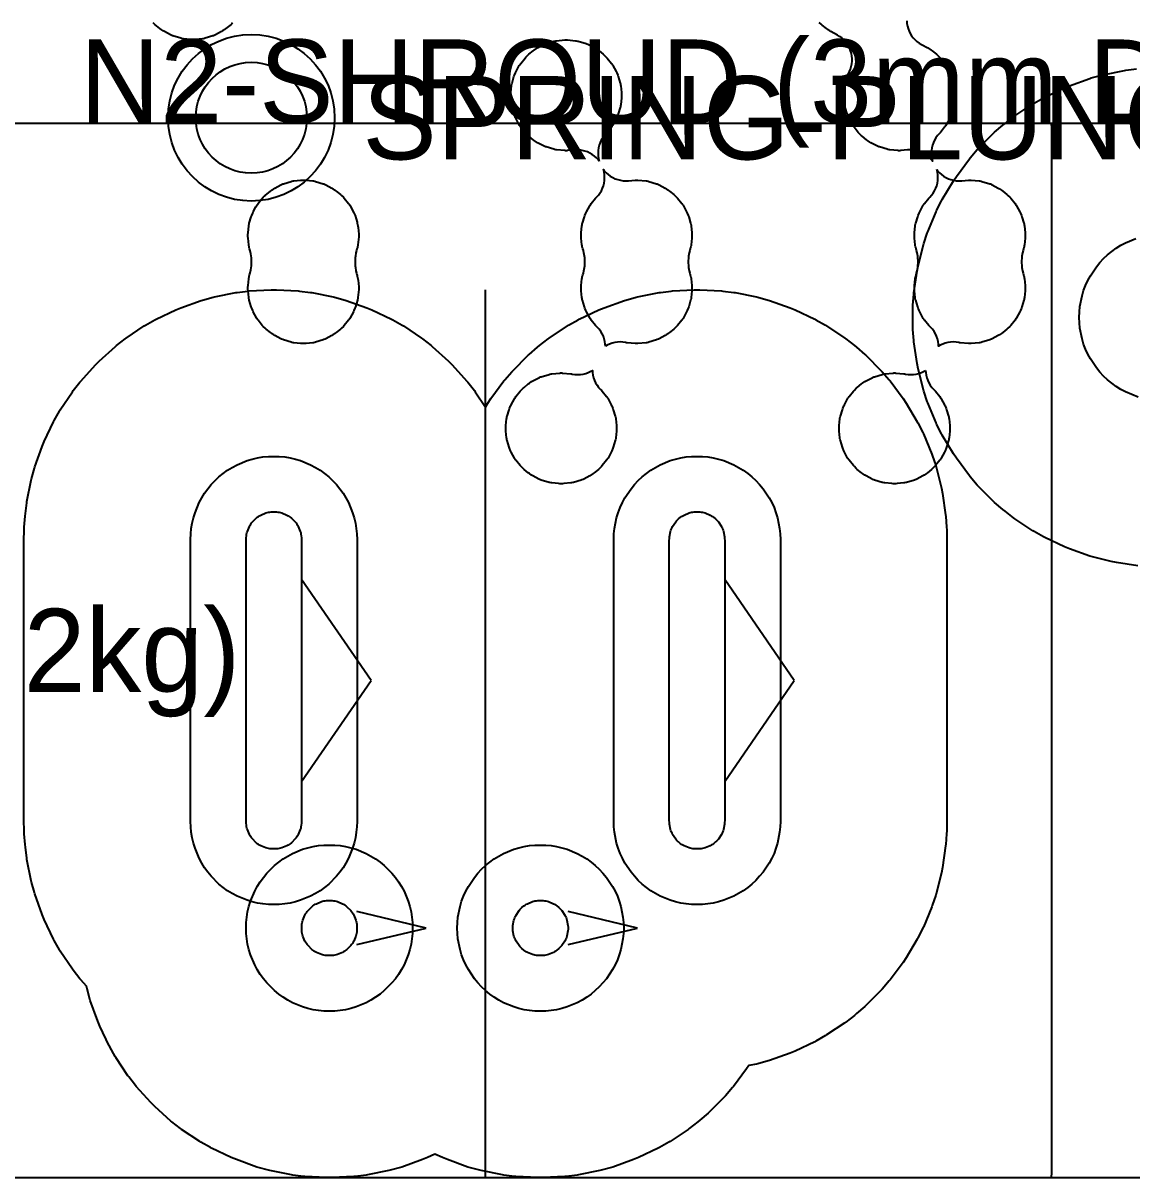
# Model space of a CAD drawing. Header units: metres. Extents: x -26 to 187, y -129 to 38.
# Drawn here: x 50.97 to 90.9, y -59 to -17.4 of the extents above; entities that cross this region are included whole.
import ezdxf

# ---------------------------------------------------------------- set-up
doc = ezdxf.new("R2010")
doc.units = ezdxf.units.M
for name, color, linetype in [('上锡区', 2, 'Continuous'), ('人机工程手柄', 3, 'Continuous'), ('导流倒角', 14, 'Continuous'), ('弹簧压针', 21, 'Continuous'), ('氮气保护', 130, 'Continuous'), ('避位区', 6, 'Continuous')]:
    doc.layers.add(name, color=color, linetype=linetype)

msp = doc.modelspace()

# ---------------------------------------------------------------- linework, layer by layer
at = {"layer": '上锡区'}
for points in [[(59, -36.049), (59.005, -35.951), (59.014, -35.854), (59.022, -35.805), (59.033, -35.758), (59.048, -35.711), (59.122, -35.531), (59.145, -35.488), (59.171, -35.446), (59.2, -35.406), (59.231, -35.369), (59.369, -35.231), (59.406, -35.2), (59.446, -35.171), (59.488, -35.145), (59.531, -35.122), (59.711, -35.048), (59.758, -35.033), (59.805, -35.022), (59.854, -35.014), (59.902, -35.01), (60.098, -35.01), (60.146, -35.014), (60.195, -35.022), (60.242, -35.033), (60.289, -35.048), (60.469, -35.122), (60.512, -35.145), (60.554, -35.171), (60.594, -35.2), (60.631, -35.231), (60.769, -35.369), (60.8, -35.406), (60.829, -35.446), (60.855, -35.488), (60.878, -35.531), (60.952, -35.711), (60.967, -35.758), (60.978, -35.805), (60.986, -35.854), (60.995, -35.951), (61, -36.049), (61, -46.111), (60.995, -46.209), (60.986, -46.306), (60.978, -46.355), (60.967, -46.402), (60.952, -46.449), (60.878, -46.629), (60.855, -46.672), (60.829, -46.714), (60.8, -46.754), (60.769, -46.791), (60.631, -46.929), (60.594, -46.96), (60.554, -46.989), (60.512, -47.015), (60.469, -47.038), (60.289, -47.112), (60.242, -47.127), (60.195, -47.138), (60.146, -47.146), (60.098, -47.15), (59.902, -47.15), (59.854, -47.146), (59.805, -47.138), (59.758, -47.127), (59.711, -47.112), (59.531, -47.038), (59.488, -47.015), (59.446, -46.989), (59.406, -46.96), (59.369, -46.929), (59.231, -46.791), (59.2, -46.754), (59.171, -46.714), (59.145, -46.672), (59.122, -46.629), (59.048, -46.449), (59.033, -46.402), (59.022, -46.355), (59.014, -46.306), (59.005, -46.209), (59, -46.111), (59, -36.049)], [(74.24, -36.049), (74.245, -35.951), (74.25, -35.903), (74.288, -35.711), (74.302, -35.664), (74.318, -35.618), (74.339, -35.574), (74.362, -35.531), (74.471, -35.368), (74.502, -35.331), (74.535, -35.295), (74.571, -35.262), (74.646, -35.2), (74.686, -35.171), (74.728, -35.145), (74.771, -35.122), (74.951, -35.048), (74.998, -35.033), (75.045, -35.022), (75.094, -35.014), (75.142, -35.01), (75.338, -35.01), (75.386, -35.014), (75.435, -35.022), (75.482, -35.033), (75.529, -35.048), (75.709, -35.122), (75.752, -35.145), (75.794, -35.171), (75.834, -35.2), (75.909, -35.262), (75.945, -35.295), (75.978, -35.331), (76.009, -35.368), (76.118, -35.531), (76.141, -35.574), (76.162, -35.618), (76.178, -35.664), (76.192, -35.711), (76.23, -35.903), (76.235, -35.951), (76.24, -36.049), (76.24, -46.111), (76.235, -46.209), (76.23, -46.257), (76.192, -46.449), (76.178, -46.496), (76.162, -46.542), (76.141, -46.586), (76.118, -46.629), (76.009, -46.792), (75.978, -46.829), (75.945, -46.865), (75.909, -46.898), (75.834, -46.96), (75.794, -46.989), (75.752, -47.015), (75.709, -47.038), (75.529, -47.112), (75.482, -47.127), (75.435, -47.138), (75.386, -47.146), (75.338, -47.15), (75.142, -47.15), (75.094, -47.146), (75.045, -47.138), (74.998, -47.127), (74.951, -47.112), (74.771, -47.038), (74.728, -47.015), (74.686, -46.989), (74.646, -46.96), (74.571, -46.898), (74.535, -46.865), (74.502, -46.829), (74.471, -46.792), (74.362, -46.629), (74.339, -46.586), (74.318, -46.542), (74.302, -46.496), (74.288, -46.449), (74.25, -46.257), (74.245, -46.209), (74.24, -46.111), (74.24, -36.049)], [(62.99, -49.902), (62.99, -50.098), (62.986, -50.146), (62.978, -50.195), (62.967, -50.242), (62.952, -50.289), (62.878, -50.469), (62.855, -50.512), (62.829, -50.554), (62.8, -50.594), (62.769, -50.631), (62.631, -50.769), (62.594, -50.8), (62.554, -50.829), (62.512, -50.855), (62.469, -50.878), (62.289, -50.952), (62.242, -50.967), (62.195, -50.978), (62.146, -50.986), (62.098, -50.99), (61.902, -50.99), (61.854, -50.986), (61.805, -50.978), (61.758, -50.967), (61.711, -50.952), (61.531, -50.878), (61.488, -50.855), (61.446, -50.829), (61.406, -50.8), (61.369, -50.769), (61.231, -50.631), (61.2, -50.594), (61.171, -50.554), (61.145, -50.512), (61.122, -50.469), (61.048, -50.289), (61.033, -50.242), (61.022, -50.195), (61.014, -50.146), (61.01, -50.098), (61.01, -49.902), (61.014, -49.854), (61.022, -49.805), (61.033, -49.758), (61.048, -49.711), (61.122, -49.531), (61.145, -49.488), (61.171, -49.446), (61.2, -49.406), (61.231, -49.369), (61.369, -49.231), (61.406, -49.2), (61.446, -49.171), (61.488, -49.145), (61.531, -49.122), (61.711, -49.048), (61.758, -49.033), (61.805, -49.022), (61.854, -49.014), (61.902, -49.01), (62.098, -49.01), (62.146, -49.014), (62.195, -49.022), (62.242, -49.033), (62.289, -49.048), (62.469, -49.122), (62.512, -49.145), (62.554, -49.171), (62.594, -49.2), (62.631, -49.231), (62.769, -49.369), (62.8, -49.406), (62.829, -49.446), (62.855, -49.488), (62.878, -49.531), (62.952, -49.711), (62.967, -49.758), (62.978, -49.805), (62.986, -49.854), (62.99, -49.902)], [(70.595, -49.951), (70.598, -50), (70.595, -50.049), (70.59, -50.097), (70.552, -50.289), (70.538, -50.336), (70.522, -50.382), (70.501, -50.426), (70.478, -50.469), (70.369, -50.632), (70.338, -50.669), (70.305, -50.705), (70.269, -50.738), (70.194, -50.8), (70.154, -50.829), (70.112, -50.855), (70.069, -50.878), (69.889, -50.952), (69.842, -50.967), (69.795, -50.978), (69.746, -50.986), (69.698, -50.99), (69.502, -50.99), (69.454, -50.986), (69.405, -50.978), (69.358, -50.967), (69.311, -50.952), (69.131, -50.878), (69.088, -50.855), (69.046, -50.829), (69.006, -50.8), (68.931, -50.738), (68.895, -50.705), (68.862, -50.669), (68.831, -50.632), (68.722, -50.469), (68.699, -50.426), (68.678, -50.382), (68.662, -50.336), (68.648, -50.289), (68.61, -50.097), (68.605, -50.049), (68.602, -50), (68.605, -49.951), (68.61, -49.903), (68.648, -49.711), (68.662, -49.664), (68.678, -49.618), (68.699, -49.574), (68.722, -49.531), (68.831, -49.368), (68.862, -49.331), (68.895, -49.295), (68.931, -49.262), (69.006, -49.2), (69.046, -49.171), (69.088, -49.145), (69.131, -49.122), (69.311, -49.048), (69.358, -49.033), (69.405, -49.022), (69.454, -49.014), (69.502, -49.01), (69.698, -49.01), (69.746, -49.014), (69.795, -49.022), (69.842, -49.033), (69.889, -49.048), (70.069, -49.122), (70.112, -49.145), (70.154, -49.171), (70.194, -49.2), (70.269, -49.262), (70.305, -49.295), (70.338, -49.331), (70.369, -49.368), (70.478, -49.531), (70.501, -49.574), (70.522, -49.618), (70.538, -49.664), (70.552, -49.711), (70.59, -49.903), (70.595, -49.951)]]:
    msp.add_lwpolyline(points, dxfattribs=at)
at = {"layer": '人机工程手柄'}
for points in [[(-16.991, -58.991), (-17, -58.804), (-17, -21.196), (-16.991, -21.009), (-16.804, -21), (87.804, -21), (87.991, -21.009), (88, -21.196), (88, -58.804), (87.991, -58.991), (87.804, -59), (-16.804, -59), (-16.991, -58.991)], [(12.009, -58.991), (12, -58.804), (12, -21.196), (12.009, -21.009), (12.196, -21), (116.804, -21), (116.991, -21.009), (117, -21.196), (117, -58.804), (116.991, -58.991), (116.804, -59), (12.196, -59), (12.009, -58.991)]]:
    msp.add_lwpolyline(points, close=True, dxfattribs=at)
at = {"layer": '导流倒角'}
for p, q in [((63.5, -41.08), (61, -37.438)), ((78.74, -41.08), (76.24, -37.438)), ((61, -44.722), (63.5, -41.08)), ((76.24, -44.722), (78.74, -41.08)), ((65.49, -50), (62.99, -49.406)), ((73.098, -50), (70.598, -49.406)), ((62.99, -50.594), (65.49, -50)), ((70.598, -50.594), (73.098, -50))]:
    msp.add_line(p, q, dxfattribs=at)
for points in [[(91.128, -30.875), (90.675, -30.688), (90.502, -30.595), (90.333, -30.494), (90.176, -30.377), (90.024, -30.253), (89.879, -30.121), (89.747, -29.976), (89.623, -29.824), (89.405, -29.498), (89.312, -29.325), (89.228, -29.148), (89.162, -28.963), (89.105, -28.776), (89.029, -28.391), (89.01, -28.196), (89, -28), (89.01, -27.804), (89.029, -27.609), (89.105, -27.224), (89.162, -27.037), (89.228, -26.852), (89.312, -26.675), (89.405, -26.502), (89.623, -26.176), (89.747, -26.024), (89.879, -25.879), (90.024, -25.747), (90.176, -25.623), (90.333, -25.506), (90.502, -25.405), (90.675, -25.312), (91.037, -25.162)], [(57, -36), (57.01, -35.804), (57.029, -35.609), (57.058, -35.415), (57.105, -35.224), (57.162, -35.037), (57.312, -34.675), (57.405, -34.502), (57.506, -34.333), (57.623, -34.176), (57.747, -34.024), (58.024, -33.747), (58.176, -33.623), (58.333, -33.506), (58.502, -33.405), (58.675, -33.312), (59.037, -33.162), (59.224, -33.105), (59.415, -33.058), (59.609, -33.029), (59.804, -33.01), (60.196, -33.01), (60.391, -33.029), (60.585, -33.058), (60.776, -33.105), (60.963, -33.162), (61.325, -33.312), (61.498, -33.405), (61.667, -33.506), (61.824, -33.623), (61.976, -33.747), (62.253, -34.024), (62.377, -34.176), (62.494, -34.333), (62.595, -34.502), (62.688, -34.675), (62.838, -35.037), (62.895, -35.224), (62.942, -35.415), (62.971, -35.609), (62.99, -35.804), (63, -36), (63, -46.16), (62.99, -46.356), (62.971, -46.551), (62.942, -46.745), (62.895, -46.936), (62.838, -47.123), (62.688, -47.485), (62.595, -47.658), (62.494, -47.827), (62.377, -47.984), (62.253, -48.136), (61.976, -48.413), (61.824, -48.537), (61.667, -48.654), (61.498, -48.755), (61.325, -48.848), (60.963, -48.998), (60.776, -49.055), (60.585, -49.102), (60.391, -49.131), (60.196, -49.15), (59.804, -49.15), (59.609, -49.131), (59.415, -49.102), (59.224, -49.055), (59.037, -48.998), (58.675, -48.848), (58.502, -48.755), (58.333, -48.654), (58.176, -48.537), (58.024, -48.413), (57.747, -48.136), (57.623, -47.984), (57.506, -47.827), (57.405, -47.658), (57.312, -47.485), (57.162, -47.123), (57.105, -46.936), (57.058, -46.745), (57.029, -46.551), (57.01, -46.356), (57, -46.16), (57, -36)], [(72.24, -36), (72.25, -35.804), (72.269, -35.609), (72.345, -35.224), (72.402, -35.037), (72.468, -34.852), (72.552, -34.675), (72.645, -34.502), (72.863, -34.176), (72.987, -34.024), (73.119, -33.879), (73.264, -33.747), (73.416, -33.623), (73.573, -33.506), (73.742, -33.405), (73.915, -33.312), (74.277, -33.162), (74.464, -33.105), (74.655, -33.058), (74.849, -33.029), (75.044, -33.01), (75.436, -33.01), (75.631, -33.029), (75.825, -33.058), (76.016, -33.105), (76.203, -33.162), (76.565, -33.312), (76.738, -33.405), (76.907, -33.506), (77.064, -33.623), (77.216, -33.747), (77.361, -33.879), (77.493, -34.024), (77.617, -34.176), (77.835, -34.502), (77.928, -34.675), (78.012, -34.852), (78.078, -35.037), (78.135, -35.224), (78.211, -35.609), (78.23, -35.804), (78.24, -36), (78.24, -46.16), (78.23, -46.356), (78.211, -46.551), (78.135, -46.936), (78.078, -47.123), (78.012, -47.308), (77.928, -47.485), (77.835, -47.658), (77.617, -47.984), (77.493, -48.136), (77.361, -48.281), (77.216, -48.413), (77.064, -48.537), (76.907, -48.654), (76.738, -48.755), (76.565, -48.848), (76.203, -48.998), (76.016, -49.055), (75.825, -49.102), (75.631, -49.131), (75.436, -49.15), (75.044, -49.15), (74.849, -49.131), (74.655, -49.102), (74.464, -49.055), (74.277, -48.998), (73.915, -48.848), (73.742, -48.755), (73.573, -48.654), (73.416, -48.537), (73.264, -48.413), (73.119, -48.281), (72.987, -48.136), (72.863, -47.984), (72.645, -47.658), (72.552, -47.485), (72.468, -47.308), (72.402, -47.123), (72.345, -46.936), (72.269, -46.551), (72.25, -46.356), (72.24, -46.16), (72.24, -36)], [(64.99, -49.804), (64.99, -50.196), (64.971, -50.391), (64.942, -50.585), (64.895, -50.776), (64.838, -50.963), (64.688, -51.325), (64.595, -51.498), (64.494, -51.667), (64.377, -51.824), (64.253, -51.976), (63.976, -52.253), (63.824, -52.377), (63.667, -52.494), (63.498, -52.595), (63.325, -52.688), (62.963, -52.838), (62.776, -52.895), (62.585, -52.942), (62.391, -52.971), (62.196, -52.99), (61.804, -52.99), (61.609, -52.971), (61.415, -52.942), (61.224, -52.895), (61.037, -52.838), (60.675, -52.688), (60.502, -52.595), (60.333, -52.494), (60.176, -52.377), (60.024, -52.253), (59.747, -51.976), (59.623, -51.824), (59.506, -51.667), (59.405, -51.498), (59.312, -51.325), (59.162, -50.963), (59.105, -50.776), (59.058, -50.585), (59.029, -50.391), (59.01, -50.196), (59.01, -49.804), (59.029, -49.609), (59.058, -49.415), (59.105, -49.224), (59.162, -49.037), (59.312, -48.675), (59.405, -48.502), (59.506, -48.333), (59.623, -48.176), (59.747, -48.024), (60.024, -47.747), (60.176, -47.623), (60.333, -47.506), (60.502, -47.405), (60.675, -47.312), (61.037, -47.162), (61.224, -47.105), (61.415, -47.058), (61.609, -47.029), (61.804, -47.01), (62.196, -47.01), (62.391, -47.029), (62.585, -47.058), (62.776, -47.105), (62.963, -47.162), (63.325, -47.312), (63.498, -47.405), (63.667, -47.506), (63.824, -47.623), (63.976, -47.747), (64.253, -48.024), (64.377, -48.176), (64.494, -48.333), (64.595, -48.502), (64.688, -48.675), (64.838, -49.037), (64.895, -49.224), (64.942, -49.415), (64.971, -49.609), (64.99, -49.804)], [(72.59, -49.804), (72.6, -50), (72.59, -50.196), (72.571, -50.391), (72.495, -50.776), (72.438, -50.963), (72.372, -51.148), (72.288, -51.325), (72.195, -51.498), (71.977, -51.824), (71.853, -51.976), (71.721, -52.121), (71.576, -52.253), (71.424, -52.377), (71.267, -52.494), (71.098, -52.595), (70.925, -52.688), (70.563, -52.838), (70.376, -52.895), (70.185, -52.942), (69.991, -52.971), (69.796, -52.99), (69.404, -52.99), (69.209, -52.971), (69.015, -52.942), (68.824, -52.895), (68.637, -52.838), (68.275, -52.688), (68.102, -52.595), (67.933, -52.494), (67.776, -52.377), (67.624, -52.253), (67.479, -52.121), (67.347, -51.976), (67.223, -51.824), (67.005, -51.498), (66.912, -51.325), (66.828, -51.148), (66.762, -50.963), (66.705, -50.776), (66.629, -50.391), (66.61, -50.196), (66.6, -50), (66.61, -49.804), (66.629, -49.609), (66.705, -49.224), (66.762, -49.037), (66.828, -48.852), (66.912, -48.675), (67.005, -48.502), (67.223, -48.176), (67.347, -48.024), (67.479, -47.879), (67.624, -47.747), (67.776, -47.623), (67.933, -47.506), (68.102, -47.405), (68.275, -47.312), (68.637, -47.162), (68.824, -47.105), (69.015, -47.058), (69.209, -47.029), (69.404, -47.01), (69.796, -47.01), (69.991, -47.029), (70.185, -47.058), (70.376, -47.105), (70.563, -47.162), (70.925, -47.312), (71.098, -47.405), (71.267, -47.506), (71.424, -47.623), (71.576, -47.747), (71.721, -47.879), (71.853, -48.024), (71.977, -48.176), (72.195, -48.502), (72.288, -48.675), (72.372, -48.852), (72.438, -49.037), (72.495, -49.224), (72.571, -49.609), (72.59, -49.804)]]:
    msp.add_lwpolyline(points, dxfattribs=at)
at = {"layer": '弹簧压针'}
for radius in [3, 2]:
    msp.add_circle((59.19, -20.81), radius, dxfattribs=at)
at = {"layer": '氮气保护'}
msp.add_line((67.62, -58.99), (67.62, -27.01), dxfattribs=at)
msp.add_lwpolyline([(91.119, -36.952), (90.342, -36.837), (90.15, -36.799), (89.389, -36.608), (88.65, -36.343), (88.469, -36.269), (87.759, -35.933), (87.717, -35.91), (87.375, -35.716), (87.333, -35.691), (86.68, -35.255), (86.641, -35.226), (86.331, -34.984), (86.256, -34.922), (85.958, -34.666), (85.958, -34.666), (85.922, -34.633), (85.367, -34.078), (85.334, -34.042), (85.078, -33.744), (85.047, -33.707), (84.579, -33.076), (84.47, -32.913), (84.067, -32.24), (84.044, -32.197), (83.867, -31.846), (83.846, -31.802), (83.546, -31.077), (83.53, -31.031), (83.406, -30.658), (83.392, -30.611), (83.201, -29.85), (83.163, -29.658), (83.048, -28.881), (83.043, -28.833), (83.014, -28.441), (83.012, -28.393), (83.012, -27.607), (83.014, -27.559), (83.043, -27.167), (83.048, -27.119), (83.163, -26.342), (83.201, -26.15), (83.392, -25.389), (83.406, -25.342), (83.53, -24.969), (83.546, -24.923), (83.846, -24.198), (83.867, -24.154), (84.044, -23.803), (84.067, -23.76), (84.47, -23.087), (84.579, -22.924), (85.047, -22.293), (85.078, -22.256), (85.334, -21.958), (85.367, -21.922), (85.922, -21.367), (85.958, -21.334), (86.256, -21.078), (86.331, -21.016), (86.641, -20.774), (86.68, -20.745), (87.333, -20.309), (87.375, -20.284), (87.717, -20.09), (87.759, -20.067), (88.469, -19.731), (88.65, -19.657), (89.389, -19.392), (89.436, -19.378), (89.814, -19.273), (89.862, -19.261), (90.632, -19.108), (90.68, -19.101), (91.07, -19.053)], dxfattribs=at)
msp.add_lwpolyline([(51.657, -32.65), (51.731, -32.469), (52.067, -31.759), (52.09, -31.717), (52.284, -31.375), (52.309, -31.333), (52.745, -30.68), (52.774, -30.641), (53.016, -30.331), (53.046, -30.294), (53.574, -29.712), (53.712, -29.574), (54.294, -29.046), (54.331, -29.016), (54.641, -28.774), (54.68, -28.745), (55.333, -28.309), (55.375, -28.284), (55.717, -28.09), (55.759, -28.067), (56.469, -27.731), (56.65, -27.657), (57.389, -27.392), (57.436, -27.378), (57.814, -27.273), (57.862, -27.261), (58.632, -27.108), (58.68, -27.101), (59.07, -27.053), (59.118, -27.048), (59.902, -27.01), (60.098, -27.01), (60.882, -27.048), (60.93, -27.053), (61.32, -27.101), (61.368, -27.108), (62.138, -27.261), (62.186, -27.273), (62.564, -27.378), (62.611, -27.392), (63.35, -27.657), (63.531, -27.731), (64.241, -28.067), (64.283, -28.09), (64.625, -28.284), (64.667, -28.309), (65.32, -28.745), (65.359, -28.774), (65.669, -29.016), (65.706, -29.046), (66.288, -29.574), (66.426, -29.712), (66.954, -30.294), (66.984, -30.331), (67.226, -30.641), (67.255, -30.68), (67.624, -31.232), (67.71, -31.087), (67.819, -30.924), (68.287, -30.293), (68.318, -30.256), (68.574, -29.958), (68.607, -29.922), (69.162, -29.367), (69.198, -29.334), (69.496, -29.078), (69.571, -29.016), (69.881, -28.774), (69.92, -28.745), (70.573, -28.309), (70.615, -28.284), (70.957, -28.09), (70.999, -28.067), (71.709, -27.731), (71.89, -27.657), (72.629, -27.392), (72.676, -27.378), (73.054, -27.273), (73.102, -27.261), (73.872, -27.108), (73.92, -27.101), (74.31, -27.053), (74.358, -27.048), (75.142, -27.01), (75.338, -27.01), (76.122, -27.048), (76.17, -27.053), (76.56, -27.101), (76.608, -27.108), (77.378, -27.261), (77.426, -27.273), (77.804, -27.378), (77.851, -27.392), (78.59, -27.657), (78.771, -27.731), (79.481, -28.067), (79.523, -28.09), (79.865, -28.284), (79.907, -28.309), (80.56, -28.745), (80.599, -28.774), (80.909, -29.016), (80.984, -29.078), (81.282, -29.334), (81.318, -29.367), (81.873, -29.922), (81.906, -29.958), (82.162, -30.256), (82.193, -30.293), (82.661, -30.924), (82.77, -31.087), (83.173, -31.76), (83.196, -31.803), (83.373, -32.154), (83.394, -32.198), (83.694, -32.923), (83.71, -32.969), (83.834, -33.342), (83.848, -33.389), (84.039, -34.15), (84.077, -34.342), (84.192, -35.119), (84.197, -35.167), (84.226, -35.559), (84.23, -35.657), (84.24, -36.049), (84.24, -46.111), (84.23, -46.503), (84.226, -46.601), (84.197, -46.993), (84.192, -47.041), (84.077, -47.818), (84.039, -48.01), (83.848, -48.771), (83.834, -48.818), (83.71, -49.191), (83.694, -49.237), (83.394, -49.962), (83.373, -50.006), (83.196, -50.357), (83.173, -50.4), (82.77, -51.073), (82.661, -51.236), (82.193, -51.867), (82.162, -51.904), (81.906, -52.202), (81.873, -52.238), (81.318, -52.793), (81.282, -52.826), (80.984, -53.082), (80.909, -53.144), (80.599, -53.386), (80.56, -53.415), (79.907, -53.851), (79.865, -53.876), (79.523, -54.07), (79.481, -54.093), (78.771, -54.429), (78.59, -54.503), (77.851, -54.768), (77.804, -54.782), (77.426, -54.887), (77.378, -54.899), (77.103, -54.954), (77.021, -55.076), (76.553, -55.707), (76.522, -55.744), (76.266, -56.042), (76.233, -56.078), (75.678, -56.633), (75.642, -56.666), (75.344, -56.922), (75.269, -56.984), (74.959, -57.226), (74.92, -57.255), (74.267, -57.691), (74.225, -57.716), (73.883, -57.91), (73.841, -57.933), (73.131, -58.269), (72.95, -58.343), (72.211, -58.608), (72.164, -58.622), (71.786, -58.727), (71.738, -58.739), (70.968, -58.892), (70.92, -58.899), (70.53, -58.947), (70.482, -58.952), (69.698, -58.99), (69.502, -58.99), (68.718, -58.952), (68.67, -58.947), (68.28, -58.899), (68.232, -58.892), (67.462, -58.739), (67.414, -58.727), (67.036, -58.622), (66.989, -58.608), (66.25, -58.343), (66.069, -58.269), (65.8, -58.141), (65.531, -58.269), (65.35, -58.343), (64.611, -58.608), (64.564, -58.622), (64.186, -58.727), (64.138, -58.739), (63.368, -58.892), (63.32, -58.899), (62.93, -58.947), (62.882, -58.952), (62.098, -58.99), (61.902, -58.99), (61.118, -58.952), (61.07, -58.947), (60.68, -58.899), (60.632, -58.892), (59.862, -58.739), (59.814, -58.727), (59.436, -58.622), (59.389, -58.608), (58.65, -58.343), (58.469, -58.269), (57.759, -57.933), (57.717, -57.91), (57.375, -57.716), (57.333, -57.691), (56.68, -57.255), (56.641, -57.226), (56.331, -56.984), (56.294, -56.954), (55.712, -56.426), (55.574, -56.288), (55.046, -55.706), (55.016, -55.669), (54.774, -55.359), (54.745, -55.32), (54.309, -54.667), (54.284, -54.625), (54.09, -54.283), (54.067, -54.241), (53.731, -53.531), (53.657, -53.35), (53.392, -52.611), (53.378, -52.564), (53.273, -52.186), (53.261, -52.138), (53.252, -52.093), (53.046, -51.866), (53.016, -51.829), (52.774, -51.519), (52.745, -51.48), (52.309, -50.827), (52.284, -50.785), (52.09, -50.443), (52.067, -50.401), (51.731, -49.691), (51.657, -49.51), (51.392, -48.771), (51.378, -48.724), (51.273, -48.346), (51.261, -48.298), (51.108, -47.528), (51.101, -47.48), (51.053, -47.09), (51.043, -46.993), (51.014, -46.601), (51.01, -46.503), (51, -46.111), (51, -36.049), (51.01, -35.657), (51.014, -35.559), (51.043, -35.167), (51.053, -35.07), (51.101, -34.68), (51.108, -34.632), (51.261, -33.862), (51.273, -33.814), (51.378, -33.436), (51.392, -33.389), (51.657, -32.65)], close=True, dxfattribs=at)
at = {"layer": '避位区'}
for points in [[(58.517, -17.395), (58.482, -17.429), (58.464, -17.445), (58.275, -17.601), (58.235, -17.63), (58.154, -17.684), (58.112, -17.709), (57.896, -17.825), (57.874, -17.836), (57.829, -17.854), (57.806, -17.862), (57.525, -17.947), (57.501, -17.954), (57.453, -17.963), (57.429, -17.966), (57.185, -17.99), (57.136, -17.993), (57.039, -17.993), (56.99, -17.99), (56.746, -17.966), (56.722, -17.963), (56.674, -17.954), (56.65, -17.947), (56.369, -17.862), (56.346, -17.854), (56.301, -17.836), (56.279, -17.825), (56.063, -17.709), (56.021, -17.684), (55.94, -17.63), (55.9, -17.601), (55.711, -17.445), (55.693, -17.429), (55.658, -17.395)], [(82.791, -17.319), (82.798, -17.414), (82.815, -17.508), (82.841, -17.599), (82.875, -17.688), (82.917, -17.773), (82.967, -17.854), (83.025, -17.93), (83.09, -17.999), (83.161, -18.063), (83.237, -18.119), (83.319, -18.168), (83.55, -18.291), (83.592, -18.316), (83.673, -18.37), (83.712, -18.399), (83.863, -18.523), (83.9, -18.556), (83.969, -18.625), (84.002, -18.662), (84.157, -18.851), (84.172, -18.87), (84.199, -18.911), (84.211, -18.932), (84.326, -19.148), (84.347, -19.192), (84.385, -19.282), (84.401, -19.329), (84.472, -19.563), (84.479, -19.586), (84.488, -19.634), (84.491, -19.659), (84.515, -19.902), (84.518, -19.951), (84.518, -20.049), (84.515, -20.098), (84.491, -20.341), (84.488, -20.366), (84.479, -20.414), (84.472, -20.437), (84.401, -20.671), (84.385, -20.718), (84.347, -20.808), (84.326, -20.852), (84.211, -21.068), (84.199, -21.089), (84.172, -21.13), (84.157, -21.149), (84.002, -21.338), (83.969, -21.375), (83.967, -21.376), (83.901, -21.449), (83.843, -21.528), (83.792, -21.612), (83.75, -21.701), (83.717, -21.793), (83.693, -21.888), (83.679, -21.985), (83.674, -22.083), (83.679, -22.181), (83.693, -22.279), (83.717, -22.373), (83.687, -22.332), (83.621, -22.259), (83.548, -22.194), (83.469, -22.135), (83.385, -22.085), (83.296, -22.043), (83.204, -22.01), (83.109, -21.986), (83.012, -21.971), (82.913, -21.967), (82.815, -21.971), (82.574, -21.995), (82.549, -21.997), (82.501, -21.997), (82.476, -21.995), (82.184, -21.966), (82.159, -21.963), (82.111, -21.954), (82.088, -21.947), (81.807, -21.862), (81.783, -21.854), (81.738, -21.836), (81.716, -21.825), (81.5, -21.709), (81.458, -21.684), (81.377, -21.63), (81.338, -21.601), (81.187, -21.477), (81.15, -21.444), (81.081, -21.375), (81.048, -21.338), (80.893, -21.149), (80.878, -21.13), (80.851, -21.089), (80.839, -21.068), (80.724, -20.852), (80.703, -20.808), (80.665, -20.718), (80.649, -20.671), (80.578, -20.437), (80.571, -20.414), (80.562, -20.366), (80.559, -20.341), (80.535, -20.098), (80.532, -20.049), (80.532, -19.951), (80.535, -19.902), (80.559, -19.659), (80.562, -19.634), (80.571, -19.586), (80.578, -19.563), (80.649, -19.329), (80.665, -19.282), (80.703, -19.192), (80.726, -19.142), (80.763, -19.054), (80.791, -18.963), (80.81, -18.87), (80.821, -18.776), (80.822, -18.681), (80.814, -18.586), (80.797, -18.492), (80.772, -18.401), (80.738, -18.312), (80.695, -18.227), (80.645, -18.146), (80.587, -18.07), (80.523, -18.001), (80.452, -17.937), (80.375, -17.881), (80.293, -17.832), (80.063, -17.709), (80.021, -17.684), (79.94, -17.63), (79.9, -17.601), (79.749, -17.477), (79.713, -17.444), (79.644, -17.375)], [(71.717, -22.373), (71.687, -22.332), (71.621, -22.259), (71.548, -22.194), (71.469, -22.135), (71.385, -22.085), (71.296, -22.043), (71.204, -22.01), (71.109, -21.986), (71.012, -21.971), (70.913, -21.967), (70.815, -21.971), (70.574, -21.995), (70.549, -21.997), (70.501, -21.997), (70.476, -21.995), (70.184, -21.966), (70.159, -21.963), (70.111, -21.954), (70.088, -21.947), (69.807, -21.862), (69.783, -21.854), (69.738, -21.836), (69.716, -21.825), (69.5, -21.709), (69.458, -21.684), (69.377, -21.63), (69.338, -21.601), (69.187, -21.477), (69.15, -21.444), (69.081, -21.375), (69.048, -21.338), (68.893, -21.149), (68.878, -21.13), (68.851, -21.089), (68.839, -21.068), (68.724, -20.852), (68.703, -20.808), (68.665, -20.718), (68.649, -20.671), (68.578, -20.437), (68.571, -20.414), (68.562, -20.366), (68.559, -20.341), (68.535, -20.098), (68.532, -20.049), (68.532, -19.951), (68.535, -19.902), (68.559, -19.659), (68.562, -19.634), (68.571, -19.586), (68.578, -19.563), (68.649, -19.329), (68.665, -19.282), (68.703, -19.192), (68.724, -19.148), (68.839, -18.932), (68.851, -18.911), (68.878, -18.87), (68.893, -18.851), (69.048, -18.662), (69.081, -18.625), (69.15, -18.556), (69.187, -18.523), (69.338, -18.399), (69.377, -18.37), (69.458, -18.316), (69.5, -18.291), (69.716, -18.175), (69.738, -18.164), (69.783, -18.146), (69.807, -18.138), (70.088, -18.053), (70.111, -18.046), (70.159, -18.037), (70.184, -18.034), (70.476, -18.005), (70.501, -18.003), (70.549, -18.003), (70.574, -18.005), (70.866, -18.034), (70.891, -18.037), (70.939, -18.046), (70.962, -18.053), (71.243, -18.138), (71.267, -18.146), (71.312, -18.164), (71.334, -18.175), (71.55, -18.291), (71.592, -18.316), (71.673, -18.37), (71.712, -18.399), (71.863, -18.523), (71.9, -18.556), (71.969, -18.625), (72.002, -18.662), (72.157, -18.851), (72.172, -18.87), (72.199, -18.911), (72.211, -18.932), (72.326, -19.148), (72.347, -19.192), (72.385, -19.282), (72.401, -19.329), (72.472, -19.563), (72.479, -19.586), (72.488, -19.634), (72.491, -19.659), (72.515, -19.902), (72.518, -19.951), (72.518, -20.049), (72.515, -20.098), (72.491, -20.341), (72.488, -20.366), (72.479, -20.414), (72.472, -20.437), (72.401, -20.671), (72.385, -20.718), (72.347, -20.808), (72.326, -20.852), (72.211, -21.068), (72.199, -21.089), (72.172, -21.13), (72.157, -21.149), (72.002, -21.338), (71.969, -21.375), (71.967, -21.376), (71.901, -21.449), (71.843, -21.528), (71.792, -21.612), (71.75, -21.701), (71.717, -21.793), (71.693, -21.888), (71.679, -21.985), (71.674, -22.083), (71.679, -22.181), (71.693, -22.279), (71.717, -22.373)], [(71.941, -29.041), (71.937, -28.964), (71.923, -28.867), (71.899, -28.772), (71.866, -28.679), (71.824, -28.591), (71.774, -28.507), (71.715, -28.428), (71.649, -28.355), (71.619, -28.325), (71.586, -28.288), (71.431, -28.099), (71.416, -28.08), (71.388, -28.039), (71.376, -28.018), (71.261, -27.802), (71.24, -27.758), (71.203, -27.668), (71.186, -27.621), (71.115, -27.387), (71.109, -27.364), (71.099, -27.316), (71.096, -27.291), (71.072, -27.048), (71.07, -26.999), (71.07, -26.901), (71.072, -26.852), (71.096, -26.609), (71.099, -26.584), (71.109, -26.536), (71.115, -26.513), (71.13, -26.464), (71.146, -26.407), (71.166, -26.321), (71.187, -26.205), (71.194, -26.147), (71.201, -26.029), (71.201, -25.971), (71.194, -25.853), (71.187, -25.795), (71.166, -25.679), (71.146, -25.593), (71.13, -25.536), (71.115, -25.487), (71.109, -25.464), (71.099, -25.416), (71.096, -25.391), (71.072, -25.148), (71.07, -25.099), (71.07, -25.001), (71.072, -24.952), (71.096, -24.709), (71.099, -24.684), (71.109, -24.636), (71.115, -24.613), (71.186, -24.379), (71.203, -24.332), (71.24, -24.242), (71.261, -24.198), (71.376, -23.982), (71.388, -23.961), (71.416, -23.92), (71.431, -23.901), (71.586, -23.712), (71.619, -23.675), (71.621, -23.674), (71.687, -23.601), (71.745, -23.522), (71.795, -23.438), (71.837, -23.349), (71.87, -23.257), (71.894, -23.162), (71.909, -23.065), (71.913, -22.967), (71.909, -22.869), (71.894, -22.771), (71.871, -22.677), (71.901, -22.718), (71.967, -22.791), (72.04, -22.856), (72.118, -22.915), (72.203, -22.965), (72.291, -23.007), (72.384, -23.04), (72.479, -23.064), (72.576, -23.079), (72.674, -23.083), (72.772, -23.079), (73.014, -23.055), (73.038, -23.053), (73.087, -23.053), (73.111, -23.055), (73.404, -23.084), (73.428, -23.087), (73.476, -23.096), (73.5, -23.103), (73.781, -23.188), (73.804, -23.196), (73.849, -23.214), (73.871, -23.225), (74.087, -23.341), (74.129, -23.366), (74.21, -23.42), (74.25, -23.449), (74.401, -23.573), (74.437, -23.606), (74.506, -23.675), (74.539, -23.712), (74.694, -23.901), (74.709, -23.92), (74.737, -23.961), (74.749, -23.982), (74.864, -24.198), (74.885, -24.242), (74.922, -24.332), (74.939, -24.379), (75.01, -24.613), (75.016, -24.636), (75.026, -24.684), (75.029, -24.709), (75.053, -24.952), (75.055, -25.001), (75.055, -25.099), (75.053, -25.148), (75.029, -25.391), (75.026, -25.416), (75.016, -25.464), (75.01, -25.487), (74.995, -25.536), (74.979, -25.593), (74.959, -25.679), (74.938, -25.795), (74.931, -25.853), (74.924, -25.971), (74.924, -26.029), (74.931, -26.147), (74.938, -26.205), (74.959, -26.321), (74.979, -26.407), (74.995, -26.464), (75.01, -26.513), (75.016, -26.536), (75.026, -26.584), (75.029, -26.609), (75.053, -26.852), (75.055, -26.901), (75.055, -26.999), (75.053, -27.048), (75.029, -27.291), (75.026, -27.316), (75.016, -27.364), (75.01, -27.387), (74.939, -27.621), (74.922, -27.668), (74.885, -27.758), (74.864, -27.802), (74.749, -28.018), (74.737, -28.039), (74.709, -28.08), (74.694, -28.099), (74.539, -28.288), (74.506, -28.325), (74.437, -28.394), (74.401, -28.427), (74.25, -28.551), (74.21, -28.58), (74.129, -28.634), (74.087, -28.659), (73.871, -28.775), (73.849, -28.786), (73.804, -28.804), (73.781, -28.812), (73.5, -28.897), (73.476, -28.904), (73.428, -28.913), (73.404, -28.916), (73.111, -28.945), (73.087, -28.947), (73.038, -28.947), (73.014, -28.945), (72.721, -28.916), (72.697, -28.913), (72.665, -28.907), (72.568, -28.893), (72.47, -28.888), (72.372, -28.893), (72.275, -28.907), (72.18, -28.931), (72.088, -28.964), (71.999, -29.006), (71.941, -29.041)], [(83.871, -22.677), (83.901, -22.718), (83.967, -22.791), (84.04, -22.856), (84.118, -22.915), (84.203, -22.965), (84.291, -23.007), (84.384, -23.04), (84.479, -23.064), (84.576, -23.079), (84.674, -23.083), (84.772, -23.079), (85.014, -23.055), (85.038, -23.053), (85.087, -23.053), (85.111, -23.055), (85.404, -23.084), (85.428, -23.087), (85.476, -23.096), (85.5, -23.103), (85.781, -23.188), (85.804, -23.196), (85.849, -23.214), (85.871, -23.225), (86.087, -23.341), (86.129, -23.366), (86.21, -23.42), (86.25, -23.449), (86.401, -23.573), (86.437, -23.606), (86.506, -23.675), (86.539, -23.712), (86.694, -23.901), (86.709, -23.92), (86.737, -23.961), (86.749, -23.982), (86.864, -24.198), (86.885, -24.242), (86.922, -24.332), (86.939, -24.379), (87.01, -24.613), (87.016, -24.636), (87.026, -24.684), (87.029, -24.709), (87.053, -24.952), (87.055, -25.001), (87.055, -25.099), (87.053, -25.148), (87.029, -25.391), (87.026, -25.416), (87.016, -25.464), (87.01, -25.487), (86.995, -25.536), (86.979, -25.593), (86.959, -25.679), (86.938, -25.795), (86.931, -25.853), (86.924, -25.971), (86.924, -26.029), (86.931, -26.147), (86.938, -26.205), (86.959, -26.321), (86.979, -26.407), (86.995, -26.464), (87.01, -26.513), (87.016, -26.536), (87.026, -26.584), (87.029, -26.609), (87.053, -26.852), (87.055, -26.901), (87.055, -26.999), (87.053, -27.048), (87.029, -27.291), (87.026, -27.316), (87.016, -27.364), (87.01, -27.387), (86.939, -27.621), (86.922, -27.668), (86.885, -27.758), (86.864, -27.802), (86.749, -28.018), (86.737, -28.039), (86.709, -28.08), (86.694, -28.099), (86.539, -28.288), (86.506, -28.325), (86.437, -28.394), (86.401, -28.427), (86.25, -28.551), (86.21, -28.58), (86.129, -28.634), (86.087, -28.659), (85.871, -28.775), (85.849, -28.786), (85.804, -28.804), (85.781, -28.812), (85.5, -28.897), (85.476, -28.904), (85.428, -28.913), (85.404, -28.916), (85.111, -28.945), (85.087, -28.947), (85.038, -28.947), (85.014, -28.945), (84.721, -28.916), (84.697, -28.913), (84.665, -28.907), (84.568, -28.893), (84.47, -28.888), (84.372, -28.893), (84.275, -28.907), (84.18, -28.931), (84.088, -28.964), (83.999, -29.006), (83.941, -29.041), (83.937, -28.964), (83.923, -28.867), (83.899, -28.772), (83.866, -28.679), (83.824, -28.591), (83.774, -28.507), (83.715, -28.428), (83.649, -28.355), (83.619, -28.325), (83.586, -28.288), (83.431, -28.099), (83.416, -28.08), (83.388, -28.039), (83.376, -28.018), (83.261, -27.802), (83.24, -27.758), (83.203, -27.668), (83.186, -27.621), (83.115, -27.387), (83.109, -27.364), (83.099, -27.316), (83.096, -27.291), (83.072, -27.048), (83.07, -26.999), (83.07, -26.901), (83.072, -26.852), (83.096, -26.609), (83.099, -26.584), (83.109, -26.536), (83.115, -26.513), (83.13, -26.464), (83.146, -26.407), (83.166, -26.321), (83.187, -26.205), (83.194, -26.147), (83.201, -26.029), (83.201, -25.971), (83.194, -25.853), (83.187, -25.795), (83.166, -25.679), (83.146, -25.593), (83.13, -25.536), (83.115, -25.487), (83.109, -25.464), (83.099, -25.416), (83.096, -25.391), (83.072, -25.148), (83.07, -25.099), (83.07, -25.001), (83.072, -24.952), (83.096, -24.709), (83.099, -24.684), (83.109, -24.636), (83.115, -24.613), (83.186, -24.379), (83.203, -24.332), (83.24, -24.242), (83.261, -24.198), (83.376, -23.982), (83.388, -23.961), (83.416, -23.92), (83.431, -23.901), (83.586, -23.712), (83.619, -23.675), (83.621, -23.674), (83.687, -23.601), (83.745, -23.522), (83.795, -23.438), (83.837, -23.349), (83.87, -23.257), (83.894, -23.162), (83.909, -23.065), (83.913, -22.967), (83.909, -22.869), (83.894, -22.771), (83.871, -22.677)], [(59.099, -27.316), (59.096, -27.291), (59.072, -27.048), (59.07, -26.999), (59.07, -26.901), (59.072, -26.852), (59.096, -26.609), (59.099, -26.584), (59.109, -26.536), (59.115, -26.513), (59.128, -26.471), (59.147, -26.399), (59.171, -26.292), (59.192, -26.147), (59.198, -26.074), (59.201, -26), (59.198, -25.926), (59.192, -25.853), (59.171, -25.708), (59.147, -25.601), (59.128, -25.529), (59.115, -25.487), (59.109, -25.464), (59.099, -25.416), (59.096, -25.391), (59.072, -25.148), (59.07, -25.099), (59.07, -25.001), (59.072, -24.952), (59.096, -24.709), (59.099, -24.684), (59.109, -24.636), (59.115, -24.613), (59.186, -24.379), (59.203, -24.332), (59.24, -24.242), (59.261, -24.198), (59.353, -24.025), (59.378, -23.983), (59.433, -23.902), (59.462, -23.863), (59.617, -23.674), (59.633, -23.655), (59.668, -23.621), (59.686, -23.605), (59.875, -23.449), (59.915, -23.42), (59.996, -23.366), (60.038, -23.341), (60.254, -23.225), (60.276, -23.214), (60.321, -23.196), (60.344, -23.188), (60.625, -23.103), (60.649, -23.096), (60.697, -23.087), (60.721, -23.084), (60.965, -23.06), (61.014, -23.057), (61.111, -23.057), (61.16, -23.06), (61.404, -23.084), (61.428, -23.087), (61.476, -23.096), (61.5, -23.103), (61.781, -23.188), (61.804, -23.196), (61.849, -23.214), (61.871, -23.225), (62.087, -23.341), (62.129, -23.366), (62.21, -23.42), (62.25, -23.449), (62.401, -23.573), (62.437, -23.606), (62.506, -23.675), (62.539, -23.712), (62.694, -23.901), (62.709, -23.92), (62.737, -23.961), (62.749, -23.982), (62.887, -24.241), (62.898, -24.263), (62.917, -24.308), (62.925, -24.332), (62.996, -24.566), (63.007, -24.613), (63.027, -24.709), (63.034, -24.758), (63.058, -25.001), (63.059, -25.026), (63.059, -25.074), (63.058, -25.099), (63.029, -25.391), (63.026, -25.416), (63.016, -25.464), (63.01, -25.487), (62.995, -25.536), (62.979, -25.593), (62.959, -25.679), (62.938, -25.795), (62.931, -25.853), (62.924, -25.971), (62.924, -26.029), (62.931, -26.147), (62.938, -26.205), (62.959, -26.321), (62.979, -26.407), (62.995, -26.464), (62.996, -26.466), (63.007, -26.513), (63.027, -26.609), (63.034, -26.658), (63.058, -26.901), (63.059, -26.926), (63.059, -26.974), (63.058, -26.999), (63.029, -27.291), (63.026, -27.316), (63.016, -27.364), (63.01, -27.387), (62.939, -27.621), (62.922, -27.668), (62.885, -27.758), (62.864, -27.802), (62.749, -28.018), (62.737, -28.039), (62.709, -28.08), (62.694, -28.099), (62.539, -28.288), (62.506, -28.325), (62.437, -28.394), (62.401, -28.427), (62.25, -28.551), (62.21, -28.58), (62.129, -28.634), (62.087, -28.659), (61.871, -28.775), (61.849, -28.786), (61.804, -28.804), (61.781, -28.812), (61.5, -28.897), (61.476, -28.904), (61.428, -28.913), (61.404, -28.916), (61.16, -28.94), (61.111, -28.943), (61.014, -28.943), (60.965, -28.94), (60.721, -28.916), (60.697, -28.913), (60.649, -28.904), (60.625, -28.897), (60.344, -28.812), (60.321, -28.804), (60.276, -28.786), (60.254, -28.775), (60.038, -28.659), (59.996, -28.634), (59.915, -28.58), (59.875, -28.551), (59.724, -28.427), (59.688, -28.394), (59.619, -28.325), (59.586, -28.288), (59.431, -28.099), (59.416, -28.08), (59.388, -28.039), (59.376, -28.018), (59.261, -27.802), (59.24, -27.758), (59.203, -27.668), (59.186, -27.621), (59.115, -27.387), (59.109, -27.364), (59.099, -27.316)], [(68.387, -32.366), (68.384, -32.341), (68.36, -32.098), (68.357, -32.049), (68.357, -31.951), (68.36, -31.902), (68.384, -31.659), (68.387, -31.634), (68.396, -31.586), (68.403, -31.563), (68.474, -31.329), (68.49, -31.282), (68.528, -31.192), (68.549, -31.148), (68.664, -30.932), (68.676, -30.911), (68.703, -30.87), (68.718, -30.851), (68.873, -30.662), (68.906, -30.625), (68.975, -30.556), (69.012, -30.523), (69.163, -30.399), (69.202, -30.37), (69.283, -30.316), (69.325, -30.291), (69.541, -30.175), (69.563, -30.164), (69.608, -30.146), (69.632, -30.138), (69.913, -30.053), (69.936, -30.046), (69.984, -30.037), (70.009, -30.034), (70.301, -30.005), (70.326, -30.003), (70.374, -30.003), (70.399, -30.005), (70.691, -30.034), (70.716, -30.037), (70.747, -30.043), (70.844, -30.057), (70.942, -30.062), (71.04, -30.057), (71.137, -30.043), (71.232, -30.019), (71.325, -29.986), (71.414, -29.944), (71.471, -29.909), (71.475, -29.986), (71.49, -30.083), (71.513, -30.178), (71.546, -30.271), (71.588, -30.359), (71.639, -30.443), (71.697, -30.522), (71.763, -30.595), (71.794, -30.625), (71.827, -30.662), (71.982, -30.851), (71.997, -30.87), (72.024, -30.911), (72.036, -30.932), (72.151, -31.148), (72.172, -31.192), (72.21, -31.282), (72.226, -31.329), (72.297, -31.563), (72.304, -31.586), (72.313, -31.634), (72.316, -31.659), (72.34, -31.902), (72.343, -31.951), (72.343, -32.049), (72.34, -32.098), (72.316, -32.341), (72.313, -32.366), (72.304, -32.414), (72.297, -32.437), (72.226, -32.671), (72.21, -32.718), (72.172, -32.808), (72.151, -32.852), (72.036, -33.068), (72.024, -33.089), (71.997, -33.13), (71.982, -33.149), (71.827, -33.338), (71.794, -33.375), (71.725, -33.444), (71.688, -33.477), (71.537, -33.601), (71.498, -33.63), (71.417, -33.684), (71.375, -33.709), (71.159, -33.825), (71.137, -33.836), (71.092, -33.854), (71.068, -33.862), (70.787, -33.947), (70.764, -33.954), (70.716, -33.963), (70.691, -33.966), (70.448, -33.99), (70.399, -33.993), (70.301, -33.993), (70.252, -33.99), (70.009, -33.966), (69.984, -33.963), (69.936, -33.954), (69.913, -33.947), (69.632, -33.862), (69.608, -33.854), (69.563, -33.836), (69.541, -33.825), (69.325, -33.709), (69.283, -33.684), (69.202, -33.63), (69.163, -33.601), (69.012, -33.477), (68.975, -33.444), (68.906, -33.375), (68.873, -33.338), (68.718, -33.149), (68.703, -33.13), (68.676, -33.089), (68.664, -33.068), (68.549, -32.852), (68.528, -32.808), (68.49, -32.718), (68.474, -32.671), (68.403, -32.437), (68.396, -32.414), (68.387, -32.366)], [(83.471, -29.909), (83.475, -29.986), (83.49, -30.083), (83.513, -30.178), (83.546, -30.271), (83.588, -30.359), (83.639, -30.443), (83.697, -30.522), (83.763, -30.595), (83.794, -30.625), (83.827, -30.662), (83.982, -30.851), (83.997, -30.87), (84.024, -30.911), (84.036, -30.932), (84.151, -31.148), (84.172, -31.192), (84.21, -31.282), (84.226, -31.329), (84.297, -31.563), (84.304, -31.586), (84.313, -31.634), (84.316, -31.659), (84.34, -31.902), (84.343, -31.951), (84.343, -32.049), (84.34, -32.098), (84.316, -32.341), (84.313, -32.366), (84.304, -32.414), (84.297, -32.437), (84.226, -32.671), (84.21, -32.718), (84.172, -32.808), (84.151, -32.852), (84.036, -33.068), (84.024, -33.089), (83.997, -33.13), (83.982, -33.149), (83.827, -33.338), (83.794, -33.375), (83.725, -33.444), (83.688, -33.477), (83.537, -33.601), (83.498, -33.63), (83.417, -33.684), (83.375, -33.709), (83.159, -33.825), (83.137, -33.836), (83.092, -33.854), (83.068, -33.862), (82.787, -33.947), (82.764, -33.954), (82.716, -33.963), (82.691, -33.966), (82.448, -33.99), (82.399, -33.993), (82.301, -33.993), (82.252, -33.99), (82.009, -33.966), (81.984, -33.963), (81.936, -33.954), (81.913, -33.947), (81.632, -33.862), (81.608, -33.854), (81.563, -33.836), (81.541, -33.825), (81.325, -33.709), (81.283, -33.684), (81.202, -33.63), (81.163, -33.601), (81.012, -33.477), (80.975, -33.444), (80.906, -33.375), (80.873, -33.338), (80.718, -33.149), (80.703, -33.13), (80.676, -33.089), (80.664, -33.068), (80.549, -32.852), (80.528, -32.808), (80.49, -32.718), (80.474, -32.671), (80.403, -32.437), (80.396, -32.414), (80.387, -32.366), (80.384, -32.341), (80.36, -32.098), (80.357, -32.049), (80.357, -31.951), (80.36, -31.902), (80.384, -31.659), (80.387, -31.634), (80.396, -31.586), (80.403, -31.563), (80.474, -31.329), (80.49, -31.282), (80.528, -31.192), (80.549, -31.148), (80.664, -30.932), (80.676, -30.911), (80.703, -30.87), (80.718, -30.851), (80.873, -30.662), (80.906, -30.625), (80.975, -30.556), (81.012, -30.523), (81.163, -30.399), (81.202, -30.37), (81.283, -30.316), (81.325, -30.291), (81.541, -30.175), (81.563, -30.164), (81.608, -30.146), (81.632, -30.138), (81.913, -30.053), (81.936, -30.046), (81.984, -30.037), (82.009, -30.034), (82.301, -30.005), (82.326, -30.003), (82.374, -30.003), (82.399, -30.005), (82.691, -30.034), (82.716, -30.037), (82.747, -30.043), (82.844, -30.057), (82.942, -30.062), (83.04, -30.057), (83.137, -30.043), (83.232, -30.019), (83.325, -29.986), (83.414, -29.944), (83.471, -29.909)]]:
    msp.add_lwpolyline(points, dxfattribs=at)

# ---------------------------------------------------------------- texts
at = {"layer": '人机工程手柄'}
msp.add_text('HAND-GRIP (M=1.2kg)', height=3, dxfattribs=at).set_placement((17, -41.5))
at = {"layer": '弹簧压针'}
msp.add_text('SPRING-PLUNGERS (TOTAL 1.2N)', height=3, dxfattribs=at).set_placement((63.19, -22.31))
at = {"layer": '氮气保护'}
msp.add_text('N2-SHROUD (3mm DP / <500ppm O2)', height=3, dxfattribs=at).set_placement((53.01, -20.99))

doc.saveas('drawing.dxf')
